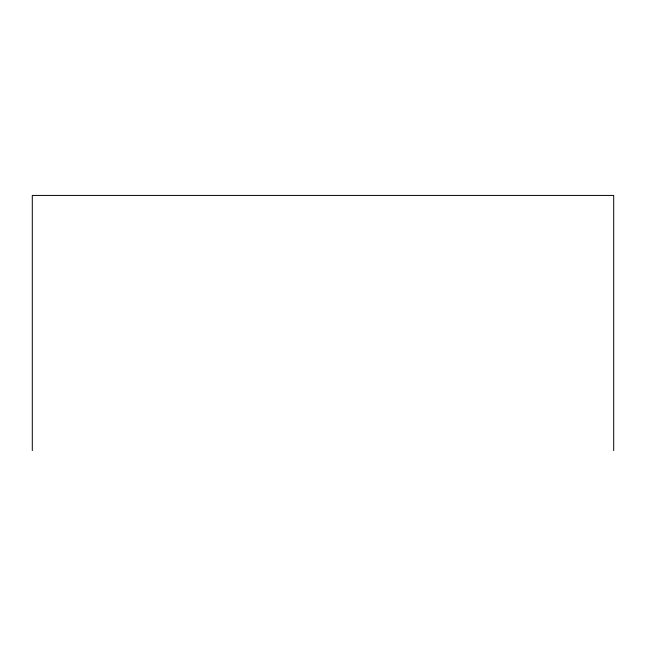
<?xml version="1.0" encoding="UTF-8"?>
<svg xmlns="http://www.w3.org/2000/svg" width="646" height="646" viewBox="0 0 646 646"><rect width="100%" height="100%" fill="white"/><g stroke="black" fill="none" stroke-linecap="round" stroke-linejoin="round"><path stroke-width="0.97" d="M613.7 450.569L613.7 195.431L32.3 195.431L32.3 450.569"/></g></svg>
